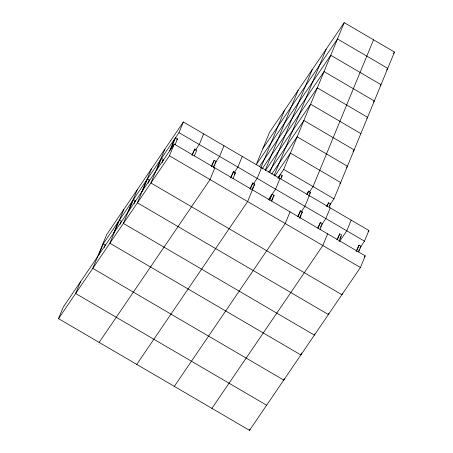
<?xml version="1.0" encoding="UTF-8"?>
<svg xmlns="http://www.w3.org/2000/svg" width="453" height="453" viewBox="0 0 453 453"><rect width="100%" height="100%" fill="white"/><g stroke="black" fill="none" stroke-linecap="round" stroke-linejoin="round"><path stroke-width="0.68" d="M58.522 318.646L63.335 306.97L174.241 144.128L365.231 255.837L360.418 267.513L249.512 430.35L58.522 318.646L169.428 155.809L174.241 144.128M80.458 281.828L75.645 293.51L266.636 405.214M98.607 255.181L103.341 243.703L105.306 244.852L104.252 247.4M113.663 233.074L118.392 221.596M123.822 209.411L109.881 243.238L300.871 354.942L301.675 352.995M120.073 224.416L121.387 221.228M127.684 212.491L132.412 201.013M128.199 211.732L123.386 223.408L314.376 335.112L314.914 333.816M132.933 200.254L137.327 189.586M128.714 210.973L133.448 199.496L135.413 200.645L134.094 203.833M141.704 191.902L146.432 180.424M142.219 191.143L137.406 202.819L328.397 314.529L328.935 313.233M146.953 179.665L151.347 168.997M142.74 190.385L147.468 178.912L149.433 180.056L148.12 183.244M164.852 149.167L150.911 182.995L341.902 294.699L342.434 293.402M156.761 169.801L161.489 158.324L163.454 159.473L162.14 162.661M169.745 150.73L174.479 139.252M170.781 149.213L175.509 137.735L177.474 138.884L175.107 144.626M102.304 245.22L178.969 132.655L183.369 121.982L368.895 230.492L364.495 241.166L359.773 248.102M191.942 155.005L194.813 149.026L196.778 150.175L194.411 155.917M192.185 155.402L194.813 149.026M203.657 133.85L199.258 144.518L195.317 150.305M211.291 166.325L214.161 160.345L216.126 161.489L213.499 167.865M211.534 166.721L214.161 160.345M213.516 166.834L214.303 164.92M214.858 167.882L210.045 179.564L99.139 342.4M223.986 145.736L219.586 156.41L214.858 163.352M230.594 177.616L233.465 171.636L235.43 172.78L233.063 178.522M230.837 178.012L233.465 171.636M242.27 156.432L237.87 167.106L233.935 172.887M249.937 188.929L252.814 182.95L254.773 184.099L247.638 201.551L136.732 364.388M250.186 189.326L252.814 182.95M260.735 168.137L284.665 110.079M252.429 188.805L253.216 186.891M261.579 167.723L257.179 178.397L253.238 184.178M265.367 169.835L298.17 90.249M269.705 172.735L312.191 69.666M274.048 175.634L326.211 49.077M269.246 200.22L271.087 195.758M278.419 177.967L279.218 176.024M269.75 199.977L272.117 194.241L274.082 195.39L271.715 201.126M278.652 178.391L280.248 174.507L282.213 175.656L280.877 178.895M279.977 178.488L275.577 189.156L268.487 199.569M277.842 178.046L283.714 169.428L344.206 22.65L394.478 52.05L333.98 198.827L329.484 205.424M271.472 200.73L272.785 197.542M290.045 211.862L285.231 223.539L174.326 386.375M297.587 216.8L300.464 210.821L302.423 211.964L299.795 218.34M306.76 194.547L308.595 191.087L310.56 192.236L308.957 196.121M298.097 216.557L300.464 210.821M307.259 194.326L308.595 191.087M299.552 217.944L300.866 214.756M309.303 195.639L304.903 206.308L300.968 212.095M373.532 39.802L313.04 186.579L309.127 192.321M317.813 227.836L320.418 222.491L322.383 223.64L320.022 229.377M326.721 206.217L328.555 202.763L330.514 203.907L329.184 207.146M318.057 228.233L320.418 222.491M326.953 206.642L328.555 202.763M320.565 227.072L321.086 225.792M330.243 207.887L325.849 218.556L321.698 224.654M327.638 233.85L322.825 245.526L211.919 408.363M249.512 430.35L250.05 429.053M336.896 239.784L339.767 233.805L341.732 234.954L339.104 241.33M337.4 239.546L339.767 233.805M339.909 238.386L340.696 236.472M284.286 378.782L283.754 380.078L92.763 268.374L106.704 234.546L183.369 121.982M351.188 220.135L346.788 230.804L339.699 241.217M356.2 251.075L359.07 245.096L361.035 246.245L358.668 251.987M356.443 251.472L359.07 245.096M358.425 251.591L359.212 249.677M134.722 201.653L135.413 200.645M148.743 181.07L149.433 180.056M162.763 160.481L163.454 159.473M176.783 139.898L177.474 138.884M234.394 174.297L235.43 172.78M344.206 22.65L269.609 132.18L256.166 164.801L330.764 55.266L381.03 84.666L380.248 85.815M262.887 148.488L337.485 38.958L387.751 68.358L386.579 70.085M259.348 166.568L324.042 71.574L374.308 100.974L373.527 102.123M262.542 168.312L317.321 87.882L367.587 117.282L366.805 118.431M253.742 185.617L254.773 184.099M265.339 170.651L310.599 104.19L360.865 133.59M268.742 172.089L303.878 120.498L354.144 149.903L352.972 151.625M271.755 174.099L297.157 136.812L347.423 166.211L346.251 167.933M274.784 176.098L290.435 153.12L340.701 182.519L339.92 183.669M281.183 177.174L282.213 175.656M273.391 196.398L274.082 195.39M393.3 53.771L394.478 52.05M309.524 193.754L310.56 192.236M301.392 213.482L302.423 211.964M368.108 231.647L368.895 230.492M364.444 256.993L365.231 255.837M283.714 169.428L333.98 198.827M178.969 132.655L364.495 241.166M169.428 155.809L360.418 267.513M119.428 220.084L121.812 221.477"/></g></svg>
